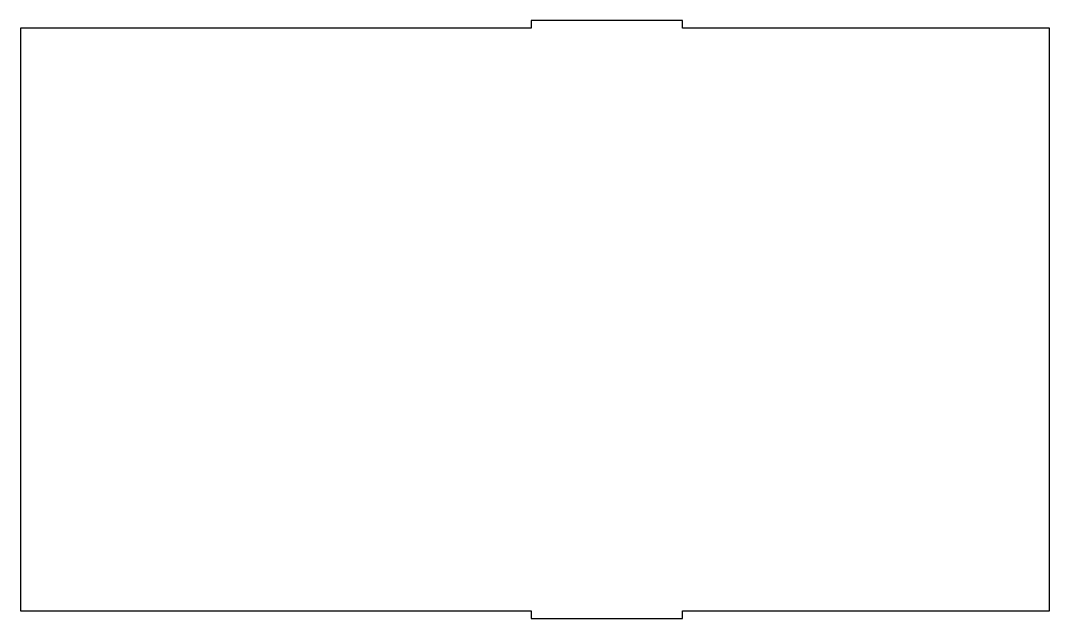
# Model space of a CAD drawing. Header units: metres. Extents: x -89 to 1818, y -40 to 40.
# Drawn here: x -88.8 to 47.2, y -39.5 to 39.5 of the extents above.
import ezdxf

# ---------------------------------------------------------------- set-up
doc = ezdxf.new("R2010")
doc.units = ezdxf.units.M

msp = doc.modelspace()

# ---------------------------------------------------------------- linework, layer by layer
for p, q in [((-1.25, 39.5), (-21.25, 39.5)), ((-21.25, 39.5), (-21.25, 38.5)), ((-1.25, 38.5), (-1.25, 39.5)), ((-21.25, 38.5), (-88.75, 38.5)), ((-88.75, 38.5), (-88.75, -38.5)), ((47.25, 38.5), (-1.25, 38.5)), ((47.25, -38.5), (47.25, 38.5)), ((-88.75, -38.5), (-21.25, -38.5)), ((-21.25, -38.5), (-21.25, -39.5)), ((-1.25, -38.5), (47.25, -38.5)), ((-1.25, -39.5), (-1.25, -38.5)), ((-21.25, -39.5), (-1.25, -39.5))]:
    msp.add_line(p, q)

doc.saveas('drawing.dxf')
